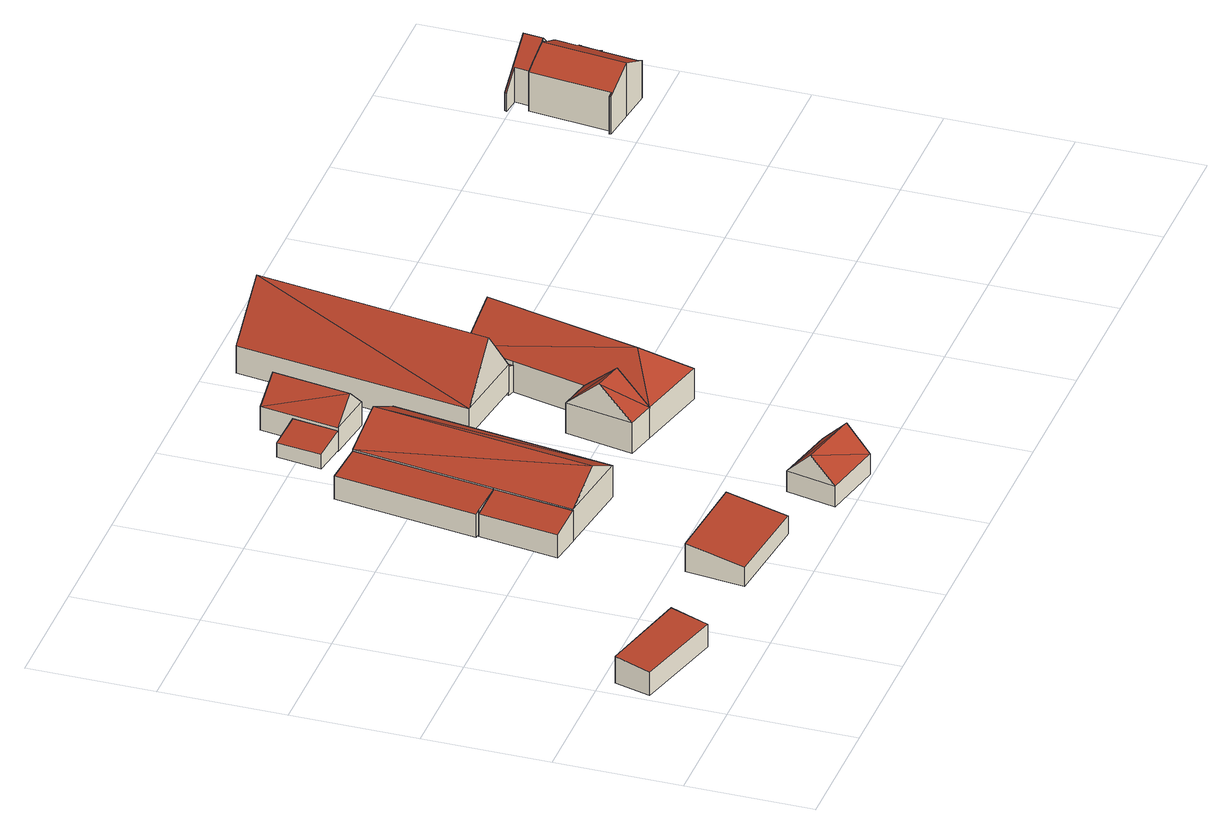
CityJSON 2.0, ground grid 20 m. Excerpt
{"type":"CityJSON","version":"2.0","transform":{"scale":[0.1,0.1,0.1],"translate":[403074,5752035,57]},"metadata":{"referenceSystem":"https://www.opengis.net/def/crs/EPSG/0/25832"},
"CityObjects":{
"building1":{"type":"Building","attributes":{"Gemeindeschluessel":"05515000","Geometrietyp2DReferenz":"3000","function":"31001_2700","roofType":"2100","measuredHeight":4.61},"geometry":[{"type":"Solid","lod":"2","boundaries":[[[[0,1,2,3]],[[4,5,1,0]],[[6,7,5,4]],[[3,2,7,6]],[[4,0,3,6]],[[1,5,7,2]]]],"semantics":{"surfaces":[{"type":"WallSurface"},{"type":"RoofSurface"},{"type":"GroundSurface"}],"values":[[0,0,0,0,1,2]]}}]},
"building2":{"type":"Building","attributes":{"Geometrietyp2DReferenz":"3000","Gemeindeschluessel":"05515000","function":"51003_1201","roofType":"2100","measuredHeight":4.86},"geometry":[{"type":"Solid","lod":"2","boundaries":[[[[8,9,10,11]],[[12,13,9,8]],[[14,15,13,12]],[[11,10,15,14]],[[12,8,11,14]],[[9,13,15,10]]]],"semantics":{"surfaces":[{"type":"WallSurface"},{"type":"RoofSurface"},{"type":"GroundSurface"}],"values":[[0,0,0,0,1,2]]}}]},
"building3":{"type":"Building","attributes":{"Gemeindeschluessel":"05515000","Geometrietyp2DReferenz":"3000","function":"31001_2700","roofType":"2100","measuredHeight":5.28},"geometry":[{"type":"Solid","lod":"2","boundaries":[[[[16,17,18,19]],[[20,21,17,16]],[[22,23,21,20]],[[19,18,23,22]],[[20,16,19,22]],[[17,21,23,18]]]],"semantics":{"surfaces":[{"type":"WallSurface"},{"type":"RoofSurface"},{"type":"GroundSurface"}],"values":[[0,0,0,0,1,2]]}}]},
"building4":{"type":"Building","attributes":{"Gemeindeschluessel":"05515000","Geometrietyp2DReferenz":"3000","function":"51009_1610","roofType":"2100","measuredHeight":4.9},"geometry":[{"type":"Solid","lod":"2","boundaries":[[[[24,25,26,27]],[[28,29,25,24]],[[22,30,29,28]],[[31,32,30,22]],[[33,34,32,31]],[[27,26,34,33]],[[31,22,28,24,27,33]],[[25,29,30,32,34,26]]]],"semantics":{"surfaces":[{"type":"WallSurface"},{"type":"RoofSurface"},{"type":"GroundSurface"}],"values":[[0,0,0,0,0,0,1,2]]}}]},
"building5":{"type":"Building","attributes":{"Gemeindeschluessel":"05515000","Geometrietyp2DReferenz":"3000","function":"31001_2700","roofType":"5000","measuredHeight":9.17},"geometry":[{"type":"Solid","lod":"2","boundaries":[[[[35,36,37,38]],[[39,40,36,35]],[[41,42,40,39]],[[43,44,42,41]],[[38,37,44,43]],[[45,46,43]],[[43,41,39,45]],[[35,38,46]],[[46,45,35]],[[45,39,35]],[[46,38,43]],[[36,40,42,44,37]]]],"semantics":{"surfaces":[{"type":"WallSurface"},{"type":"RoofSurface"},{"type":"GroundSurface"}],"values":[[0,0,0,0,0,1,1,1,1,0,0,2]]}}]},
"building6":{"type":"Building","attributes":{"Gemeindeschluessel":"05515000","Geometrietyp2DReferenz":"3000","function":"31001_2700","roofType":"3100","measuredHeight":7.51},"geometry":[{"type":"Solid","lod":"2","boundaries":[[[[47,48,49,50]],[[51,52,48,47]],[[53,54,52,51]],[[50,49,54,53]],[[47,55,51]],[[53,56,50]],[[50,56,55]],[[55,47,50]],[[56,53,51]],[[51,55,56]],[[48,52,54,49]]]],"semantics":{"surfaces":[{"type":"WallSurface"},{"type":"RoofSurface"},{"type":"GroundSurface"}],"values":[[0,0,0,0,0,0,1,1,1,1,2]]}}]},
"building7":{"type":"Building","attributes":{"Gemeindeschluessel":"05515000","Geometrietyp2DReferenz":"3000","function":"31001_2700","roofType":"2100","measuredHeight":3.43},"geometry":[{"type":"Solid","lod":"2","boundaries":[[[[57,58,59,60]],[[61,62,58,57]],[[63,64,62,61]],[[60,59,64,63]],[[61,57,60,63]],[[58,62,64,59]]]],"semantics":{"surfaces":[{"type":"WallSurface"},{"type":"RoofSurface"},{"type":"GroundSurface"}],"values":[[0,0,0,0,1,2]]}}]},
"building8":{"type":"Building","attributes":{"Gemeindeschluessel":"05515000","Geometrietyp2DReferenz":"3000","function":"31001_2700","roofType":"3100","measuredHeight":7.75},"geometry":[{"type":"Solid","lod":"2","boundaries":[[[[65,66,67,68]],[[69,70,66,65]],[[71,72,70,69]],[[68,67,72,71]],[[65,73,69]],[[71,74,68]],[[74,73,65]],[[65,68,74]],[[71,69,73]],[[73,74,71]],[[66,70,72,67]]]],"semantics":{"surfaces":[{"type":"WallSurface"},{"type":"RoofSurface"},{"type":"GroundSurface"}],"values":[[0,0,0,0,0,0,1,1,1,1,2]]}}]},
"building9":{"type":"Building","attributes":{"Gemeindeschluessel":"05515000","Geometrietyp2DReferenz":"3000","function":"31001_2700"},"children":["building9-1","building9-2","building9-3"]},
"building9-1":{"type":"BuildingPart","attributes":{"roofType":"5000","measuredHeight":10.22},"parents":["building9"],"geometry":[{"type":"Solid","lod":"2","boundaries":[[[[75,76,77,78]],[[79,80,81,82,83]],[[84,85,86,87,88]],[[78,77,85,84]],[[78,89,75]],[[84,90,78]],[[89,78,90]],[[88,89,90]],[[88,79,83,75,89]],[[84,88,90]],[[76,82,81,86,85,77]],[[76,75,83,82]],[[80,79,88,87]],[[86,81,80,87]]]],"semantics":{"surfaces":[{"type":"WallSurface"},{"type":"RoofSurface"},{"type":"GroundSurface"},{"type":"ClosureSurface"}],"values":[[0,0,0,0,1,1,1,1,1,0,2,3,0,3]]}}]},
"building9-2":{"type":"BuildingPart","attributes":{"roofType":"3100","measuredHeight":10.18},"parents":["building9"],"geometry":[{"type":"Solid","lod":"2","boundaries":[[[[91,92,76,75]],[[93,94,92,91]],[[83,82,94,93]],[[91,95,93]],[[83,96,75]],[[75,96,95]],[[95,91,75]],[[96,83,93]],[[93,95,96]],[[92,94,82,76]],[[76,82,83,75]]]],"semantics":{"surfaces":[{"type":"WallSurface"},{"type":"RoofSurface"},{"type":"GroundSurface"},{"type":"ClosureSurface"}],"values":[[0,0,0,0,0,1,1,1,1,2,3]]}}]},
"building9-3":{"type":"BuildingPart","attributes":{"roofType":"2100","measuredHeight":5.37},"parents":["building9"],"geometry":[{"type":"Solid","lod":"2","boundaries":[[[[97,98,81,80]],[[99,100,98,97]],[[87,86,100,99]],[[99,97,80,87]],[[98,100,86,81]],[[86,87,80,81]]]],"semantics":{"surfaces":[{"type":"WallSurface"},{"type":"RoofSurface"},{"type":"GroundSurface"},{"type":"ClosureSurface"}],"values":[[0,0,0,1,2,3]]}}]},
"building10":{"type":"Building","attributes":{"name":"Holtschulte","Gemeindeschluessel":"05515000","Geometrietyp2DReferenz":"3000","function":"31001_1000","roofType":"3100","measuredHeight":13.12},"address":[{"country":"Germany","locality":"Münster","thoroughfareNumber":"410","thoroughfareName":"Kappenberger Damm"}],"geometry":[{"type":"Solid","lod":"2","boundaries":[[[[101,102,103,104]],[[105,106,102,101]],[[107,108,106,105]],[[109,110,108,107]],[[104,103,110,109]],[[104,109,111]],[[112,111,109]],[[111,112,101]],[[107,105,101,112]],[[111,101,104]],[[109,107,112]],[[102,106,108,110,103]]]],"semantics":{"surfaces":[{"type":"WallSurface"},{"type":"RoofSurface"},{"type":"GroundSurface"}],"values":[[0,0,0,0,0,1,1,1,1,0,0,2]]}}]},
"building11":{"type":"Building","attributes":{"Gemeindeschluessel":"05515000","Geometrietyp2DReferenz":"3000","function":"31001_1000"},"address":[{"country":"Germany","locality":"Münster","thoroughfareNumber":"409","thoroughfareName":"Kappenberger Damm"},{"country":"Germany","locality":"Münster","thoroughfareNumber":"411","thoroughfareName":"Kappenberger Damm"}],"children":["building11-1","building11-2"]},
"building11-1":{"type":"BuildingPart","attributes":{"roofType":"3100","measuredHeight":9.11},"parents":["building11"],"geometry":[{"type":"Solid","lod":"2","boundaries":[[[[113,114,115,116]],[[117,118,114,113]],[[119,118,117]],[[120,121,122]],[[123,124,120,122]],[[125,126,124,123]],[[127,128,126,125]],[[129,130,128,127]],[[131,132,130,129]],[[133,134,132,131]],[[135,136,134,133]],[[137,138,136,135]],[[139,140,138,137]],[[141,142,140,139]],[[143,144,142,141]],[[145,146,144,143]],[[147,148,146,145]],[[149,150,148,147]],[[151,152,150,149]],[[116,115,152,151]],[[145,143,141,139,137,135,133,131,129,127,125,123,122,153,154,155,147]],[[156,117,113,116,151,149,147,155]],[[114,118,157,158,120,124,126,128,130,132,134,136,138,140,142,144,146,148,150,152,115]],[[119,117,156]],[[118,119,156,155,157]],[[121,153,122]],[[120,158,154,153,121]],[[158,157,155,154]]]],"semantics":{"surfaces":[{"type":"WallSurface"},{"type":"RoofSurface"},{"type":"GroundSurface"},{"type":"ClosureSurface"}],"values":[[0,0,0,0,0,0,0,0,0,0,0,0,0,0,0,0,0,0,0,0,1,1,2,0,3,0,3,3]]}}]},
"building11-2":{"type":"BuildingPart","attributes":{"roofType":"3100","measuredHeight":9.53},"parents":["building11"],"geometry":[{"type":"Solid","lod":"2","boundaries":[[[[159,160,161,162]],[[163,164,160,159]],[[165,166,164,163]],[[167,168,166,165]],[[169,170,168,167]],[[121,120,170,169]],[[171,172,118,119]],[[162,161,172,171]],[[153,121,169,167,165,163,173]],[[159,162,171,119,156,173,163]],[[160,164,166,168,170,120,158,157,118,172,161]],[[153,173,154]],[[120,121,153,154,158]],[[155,154,173,156]],[[118,157,155,156,119]],[[157,158,154,155]]]],"semantics":{"surfaces":[{"type":"WallSurface"},{"type":"RoofSurface"},{"type":"GroundSurface"},{"type":"ClosureSurface"}],"values":[[0,0,0,0,0,0,0,0,1,1,2,0,3,0,3,3]]}}]}
},
"vertices":[
[159,82,46],[159,82,7],[174,143,7],[174,143,53],[10,121,47],[10,121,7],[26,179,53],[26,179,7],
[477,65,40],[477,65,9],[485,162,9],[485,162,57],[326,81,41],[326,81,9],[337,175,57],[337,175,9],
[309,359,51],[309,359,12],[357,352,12],[357,352,65],[327,485,51],[327,485,12],[375,478,65],[375,478,12],
[408,703,65],[408,703,16],[351,712,16],[351,712,55],[376,483,65],[376,483,16],[375,478,16],[327,485,57],[327,485,16],[318,486,55],[318,486,16],
[485,334,67],[485,334,13],[536,684,13],[536,684,67],[357,352,67],[357,352,13],[375,478,67],[375,478,13],[408,703,67],[408,703,13],[421,343,104],[472,693,104],
[568,24,43],[568,24,8],[666,3,8],[666,3,43],[585,103,43],[585,103,8],[684,81,43],[684,81,8],[577,64,83],[675,42,83],
[417,754,43],[417,754,18],[471,746,18],[471,746,52],[428,825,42],[428,825,18],[482,818,52],[482,818,18],
[490,870,57],[490,870,17],[471,746,17],[471,746,57],[566,858,57],[566,858,17],[547,735,57],[547,735,17],[528,864,94],[509,740,94],
[659,335,60],[659,335,8],[777,307,8],[777,307,60],[713,560,60],[713,560,53],[713,560,8],[685,443,8],[685,443,60],[849,611,60],[849,611,8],[732,639,8],[732,639,53],[732,639,60],[731,377,110],[791,625,110],
[612,346,60],[612,346,8],[633,454,60],[633,454,8],[623,400,109],[672,389,109],
[702,563,58],[702,563,8],[713,643,61],[713,643,8],
[755,933,60],[755,933,14],[627,952,14],[627,952,60],[713,643,60],[713,643,14],[702,563,60],[702,563,14],[573,581,60],[573,581,14],[691,942,145],[637,572,145],
[1433,774,72],[1433,774,5],[1418,644,5],[1418,644,72],[1446,773,79],[1446,773,5],[1446,773,64],[1519,765,5],[1519,765,64],[1519,765,76],[1526,764,72],[1526,764,5],[1522,730,72],[1522,730,5],[1528,729,69],[1528,729,5],[1528,726,69],[1528,726,5],[1524,727,71],[1524,727,5],[1521,696,71],[1521,696,5],[1524,696,69],[1524,696,5],[1524,693,69],[1524,693,5],[1518,694,72],[1518,694,5],[1511,634,72],[1511,634,5],[1517,633,69],[1517,633,5],[1517,630,69],[1517,630,5],[1464,636,96],[1464,636,5],[1412,642,69],[1412,642,5],[1412,645,69],[1412,645,5],[1495,767,88],[1483,769,95],[1479,769,96],[1478,769,96],[1479,769,5],[1483,769,5],
[1423,807,36],[1423,807,5],[1422,804,5],[1422,804,36],[1486,800,101],[1486,800,5],[1535,794,51],[1535,794,5],[1535,791,51],[1535,791,5],[1523,793,64],[1523,793,5],[1449,801,64],[1449,801,5],[1483,769,101]
]}
